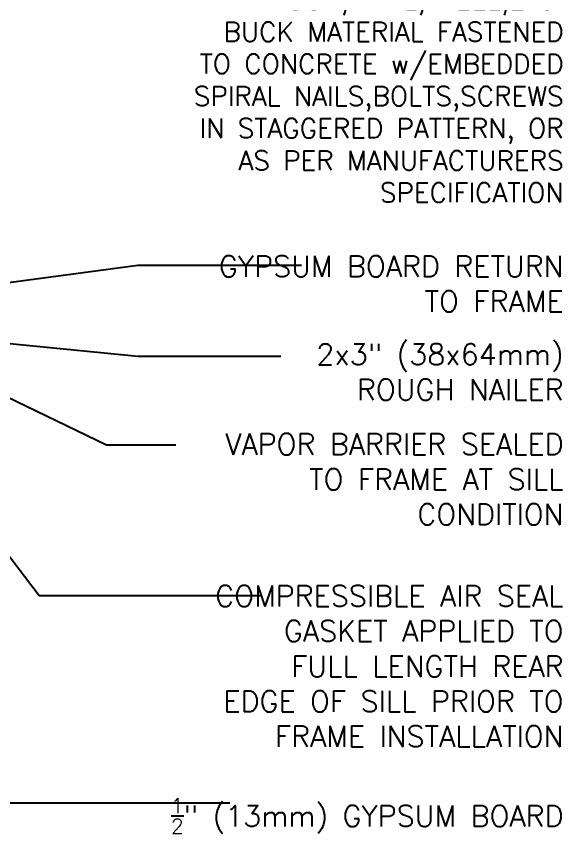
# Model space of a CAD drawing. Header units: inches. Extents: x 2853.9 to 2936.1, y 357.8 to 456.7.
# Drawn here: x 2917.42 to 2936.1, y 395.84 to 423.79 of the extents above; entities that cross this region are included whole.
import ezdxf

# ---------------------------------------------------------------- set-up
doc = ezdxf.new("R2010")
doc.units = ezdxf.units.IN
doc.header["$LTSCALE"] = 0.5
doc.header["$MEASUREMENT"] = 0
doc.layers.add('TEXT', color=4, linetype='CONTINUOUS')
doc.styles.add('DIM', font='romans.shx', dxfattribs={"width": 0.7})
doc.styles.get("Standard").update_dxf_attribs({"font": 'romans.shx'})
doc.dimstyles.new('ext_12', dxfattribs={"dimscale": 12, "dimtxt": 0.09375, "dimasz": 0.09375, "dimexe": 0.09375, "dimexo": 0.0625, "dimgap": 0.0625, "dimtad": 1, "dimdec": 1, "dimzin": 3, "dimdsep": 46, "dimlunit": 4, "dimtxsty": 'DIM', "dimcen": 0.09, "dimdle": 0.09375, "dimclrt": 4, "dimadec": 0, "dimazin": 0, "dimtfac": 1, "dimtdec": 1, "dimtmove": 2, "dimatfit": 3, "dimfxl": 1, "dimfrac": 2, "dimtolj": 1, "dimtzin": 0, "dimarcsym": 0})

msp = doc.modelspace()

# ---------------------------------------------------------------- texts
at = {"layer": 'TEXT', "char_height": 0.72, "attachment_point": 6}
for s, insert, width in [('{\\H0.9167x;WOOD,VINYL,STEEL,ETC. BUCK MATERIAL FASTENED TO CONCRETE w/EMBEDDED SPIRAL NAILS,BOLTS,SCREWS IN STAGGERED PATTERN, OR AS PER MANUFACTURERS SPECIFICATION\\fCalibri|b0|i0|c0|p34;\\P\\A1;\\Fromans|c0;\\H1.091x;\\P\\P\\P\\P\\P\\P\\P\\P\\P }', (2936.134, 415.081), 13.87812), ('\\A1;GYPSUM BOARD RETURN TO FRAME', (2936.134, 414.645), 13.00267), ('\\A1;2x3" (38x64mm) ROUGH NAILER', (2936.134, 411.629), 13.00267), ('\\A1;VAPOR BARRIER SEALED TO FRAME AT SILL CONDITION', (2936.134, 407.961), 13.00267), ('\\A1;COMPRESSIBLE AIR SEAL GASKET APPLIED TO FULL LENGTH REAR EDGE OF SILL PRIOR TO FRAME INSTALLATION', (2936.134, 401.568), 13.00267), ('\\A1;{\\H0.7x;\\S1/2;}" (13mm) GYPSUM BOARD', (2936.134, 396.448), 13.00267)]:
    msp.add_mtext(s, dxfattribs=dict(at, insert=insert, width=width))

# ---------------------------------------------------------------- leaders
at = {"layer": 'TEXT'}
for points in [[(2915.884, 414.524), (2921.575, 415.283), (2927.177, 415.283)], [(2910.672, 413.877), (2918.205, 403.986), (2925.785, 403.986)], [(2911.071, 413.68), (2920.502, 409.138), (2922.871, 409.138)], [(2914.134, 412.899), (2921.575, 412.174), (2926.467, 412.174)], [(2915.884, 396.897), (2924.717, 396.897)]]:
    msp.add_leader(points, dimstyle='ext_12', override={"dimgap": 0.0625, "dimtad": 0}, dxfattribs=at)

doc.saveas('drawing.dxf')
